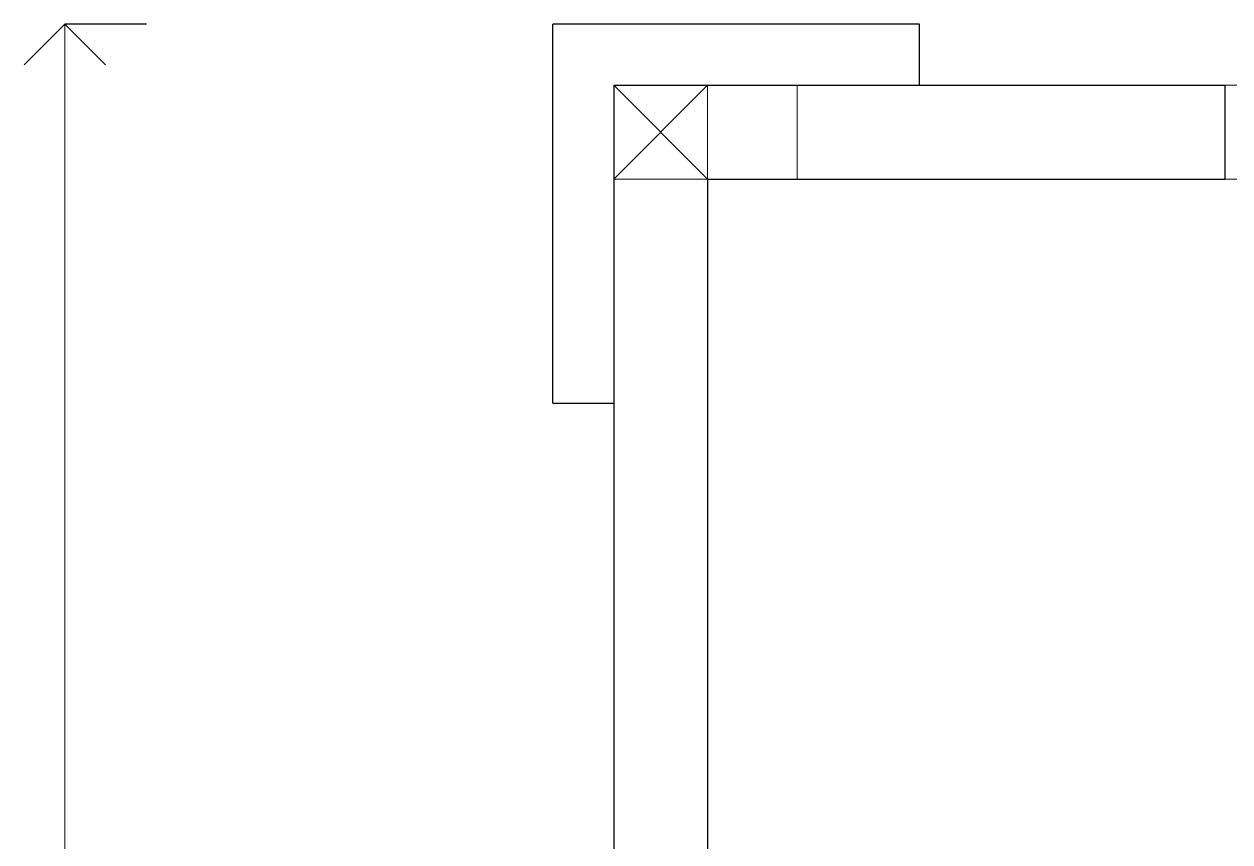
# Model space of a CAD drawing. Header units: inches. Extents: x -605 to 2991212, y -2872845 to 0.
# Drawn here: x 2447488 to 2450447, y -2714140 to -2712134 of the extents above; entities that cross this region are included whole.
import ezdxf

# ---------------------------------------------------------------- set-up
doc = ezdxf.new("R2010")
doc.units = ezdxf.units.IN
doc.header["$LTSCALE"] = 600
doc.header["$MEASUREMENT"] = 0
for name, color, linetype, lineweight in [('DIM', 251, 'Continuous', 0), ('PV_COLUMN_LINE', 4, 'Continuous', 0), ('PV_STEEL LINE', 7, 'Continuous', 0), ('rRCC 2', 40, 'Continuous', 15), ('WALLS', 7, 'Continuous', 30)]:
    doc.layers.add(name, color=color, linetype=linetype, lineweight=lineweight)
doc.layers.add('SnT-ROAD', color=25, linetype='Continuous')
doc.styles.add('DIM', font='geniso.shx', dxfattribs={"width": 0.85})
doc.dimstyles.new('ST-100', dxfattribs={"dimscale": 100, "dimtxt": 2.5, "dimasz": 2, "dimexe": 0.18, "dimexo": 0.0625, "dimgap": 0.2, "dimtad": 0, "dimdec": 0, "dimzin": 0, "dimdsep": 46, "dimtxsty": 'DIM', "dimblk": 'OPEN90', "dimcen": 0.09, "dimclrd": 256, "dimclrt": 7, "dimadec": 0, "dimazin": 0, "dimtfac": 1, "dimtdec": 0, "dimtofl": 0, "dimtmove": 0, "dimatfit": 3, "dimldrblk": 'OPEN90', "dimfxl": 1, "dimtolj": 1, "dimtzin": 0, "dimlwd": -1, "dimarcsym": 0})

# ---------------------------------------------------------------- blocks, each defined once
blk = doc.blocks.new('*U1330')
at = {"layer": 'PV_COLUMN_LINE', "linetype": 'Continuous', "lineweight": 15}
blk.add_lwpolyline([(684415.6, -227649.9), (684530.6, -227649.9), (684530.6, -227419.9), (684415.6, -227419.9)], dxfattribs=at)
blk = doc.blocks.new('_Open90')
at = {"color": 0, "linetype": 'ByBlock', "lineweight": -2}
for p, q in [((-0.5, 0.5), (0, 0)), ((0, 0), (-1, 0)), ((0, 0), (-0.5, -0.5))]:
    blk.add_line(p, q, dxfattribs=at)
blk = doc.blocks.new('*D2278')
at = {"layer": 'Defpoints', "color": 0, "linetype": 'ByBlock'}
for p in [(2611806, -2241094.8), (2613003.2, -2241094.8), (2613003.2, -2328514.8)]:
    blk.add_point(p, dxfattribs=at)
at = {"layer": 'DIM', "color": 0, "lineweight": -2}
for p, q in [((2612006, -2241094.8), (2611806, -2241094.8)), ((2612006, -2328514.8), (2611806, -2328514.8))]:
    blk.add_line(p, q, dxfattribs=at)
at = {"layer": 'DIM'}
for p, q in [((2611806, -2241294.8), (2611806, -2284363.9)), ((2611806, -2328314.8), (2611806, -2285245.6))]:
    blk.add_line(p, q, dxfattribs=at)
at = {"layer": 'DIM', "linetype": 'ByBlock', "xscale": 200, "yscale": 200, "zscale": 200}
for p, rotation in [((2611806, -2241094.8), 90), ((2611806, -2328514.8), 270)]:
    blk.add_blockref('_Open90', p, dxfattribs=dict(at, rotation=rotation))
at = {"layer": 'DIM', "color": 7, "linetype": 'ByBlock', "insert": (2611806, -2284804.8), "char_height": 300, "attachment_point": 5, "rotation": 90, "style": 'DIM'}
blk.add_mtext('\\A1;87420', dxfattribs=at)
blk = doc.blocks.new('GGG')
at = {"layer": 'rRCC 2', "color": 6}
for p, q in [((2613153.2, -2241244.8), (2613383.2, -2241474.8)), ((2613153.2, -2241474.8), (2613383.2, -2241244.8))]:
    blk.add_line(p, q, dxfattribs=at)
for points in [[(2613153.2, -2241474.8), (2613153.2, -2241244.8), (2613603.2, -2241244.8), (2613603.2, -2241474.8)], [(2613153.2, -2241244.8), (2613383.2, -2241244.8), (2613383.2, -2241474.8), (2613153.2, -2241474.8)]]:
    blk.add_lwpolyline(points, close=True, dxfattribs=at)
at = {"layer": 'WALLS', "linetype": 'ByBlock'}
for p, q in [((2613903.2, -2241094.8), (2613003.2, -2241094.8)), ((2613003.2, -2242024.8), (2613003.2, -2241094.8)), ((2613903.2, -2241244.8), (2613903.2, -2241094.8)), ((2613153.2, -2241244.8), (2614653.2, -2241244.8)), ((2613153.2, -2241244.8), (2613153.2, -2243154.8)), ((2614653.2, -2241474.8), (2614653.2, -2241244.8)), ((2613383.2, -2241474.8), (2614653.2, -2241474.8)), ((2613383.2, -2241474.8), (2613383.2, -2243304.8)), ((2613003.2, -2242024.8), (2613153.2, -2242024.8))]:
    blk.add_line(p, q, dxfattribs=at)
at = {"layer": 'PV_STEEL LINE', "linetype": 'ByBlock'}
blk.add_blockref('*U1330', (1930237.6, -2013824.9), dxfattribs=at)
at = {"layer": 'DIM'}
dim = blk.add_linear_dim(base=(2611806, -2241094.8), p1=(2613003.2, -2328514.8), p2=(2613003.2, -2241094.8), angle=90, dimstyle='ST-100', override={"dimtxt": 3, "dimexe": 0, "dimexo": 0, "dimtmove": 1, "dimfxl": 2, "dimfxlon": 1, "dimtfillclr": 256, "dimarcsym": 1}, dxfattribs=at)
dim.commit()
dim.dimension.update_dxf_attribs({"geometry": '*D2278', "text_midpoint": (2611806, -2284804.8)})

msp = doc.modelspace()

# ---------------------------------------------------------------- block references
at = {"layer": 'SnT-ROAD', "color": 1, "linetype": 'ByBlock'}
msp.add_blockref('GGG', (-164217.6, -471039.5), dxfattribs=at)

doc.saveas('drawing.dxf')
